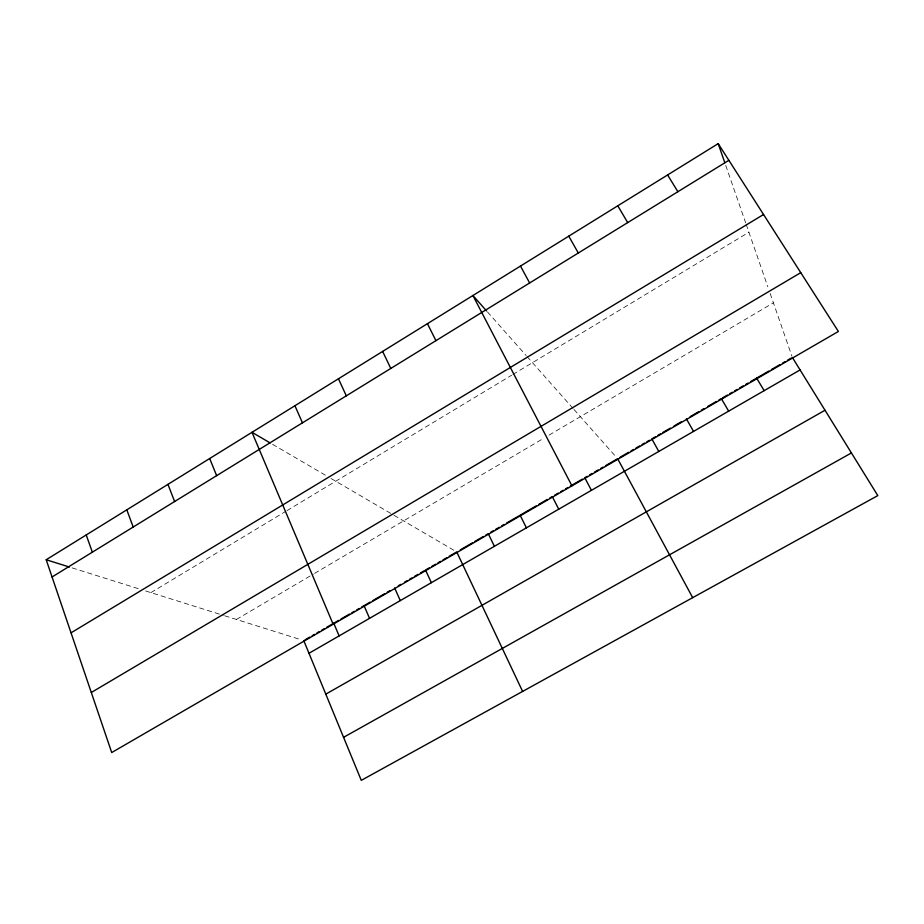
<?xml version="1.0" encoding="UTF-8"?>
<svg xmlns="http://www.w3.org/2000/svg" width="924" height="924" viewBox="0 0 924 924"><rect width="100%" height="100%" fill="white"/><g stroke="black" fill="none" stroke-linecap="round" stroke-linejoin="round"><path stroke-width="0.69" stroke-dasharray="4.62 3.46" d="M150.924 592.619L285.782 511.342M286.994 510.614L511.677 375.202M512.901 374.463L748.914 232.224M236.417 619.461L313.328 574.104M314.564 573.377L544.201 437.988M549.018 435.146L773.4 302.841M72.107 567.879L138.993 588.877M145.622 590.956L223.319 615.349M224.636 615.765L301.155 639.778M272.545 444.317L326.218 475.675M330.977 478.459L392.827 514.599M394.028 515.303L455.509 551.224M487.479 311.931L526.183 355.567M527.073 356.583L573.065 408.443M573.977 409.471L616.666 457.611M725.721 165.373L745.68 222.892M746.142 224.232L767.821 286.752M770.154 293.451L791.903 356.167"/><path stroke-width="1.39" d="M46.2 559.748L718.191 143.636L838.391 331.462L111.712 752.552L46.2 559.748L69.381 567.024M52.056 576.98L728.863 160.326M71.032 632.836L763.547 214.518M91.303 692.492L800.75 272.661M304.966 639.905L309.759 637.121M312.162 635.735L314.564 634.349M316.955 632.952L319.358 631.566M321.76 630.168L324.151 628.782M326.553 627.396L338.6 620.408M341.025 619.011L349.503 614.09M351.928 612.693L354.342 611.284M356.768 609.875L359.193 608.477M361.619 607.068L370.154 602.125M372.603 600.704L384.846 593.612M387.283 592.192L389.732 590.771M398.336 585.793L400.808 584.361M404.516 582.201L406.987 580.769M409.459 579.336L411.931 577.904M414.402 576.472L418.11 574.324M420.582 572.892L424.289 570.743M429.267 567.856L425.525 570.027L431.346 582.686M431.774 566.412L435.516 564.241M438.011 562.797L440.505 561.342M443 559.898L446.754 557.726M449.249 556.283L456.733 551.94L522.614 691.418M460.371 549.838L472.499 542.804M474.924 541.395L483.414 536.486M485.839 535.077L488.265 533.668L494.398 546.315M490.713 532.247L493.162 530.826M495.611 529.406L499.283 527.281M501.732 525.86L504.181 524.439M506.629 523.019L518.884 515.927M536.197 505.89L520.108 515.211L526.403 527.847M538.669 504.458L547.331 499.434M549.803 498.001L552.275 496.569L558.743 509.182M554.689 495.172L558.304 493.081M560.706 491.683L563.12 490.286M565.523 488.888L567.925 487.491M570.339 486.093L582.374 479.117M587.214 476.31L584.788 477.731L591.418 490.332M589.651 474.901L592.088 473.492M594.513 472.083L598.163 469.969M600.6 468.56L603.026 467.151M605.463 465.742L617.625 458.697L692.677 597.655M620.062 457.276L628.62 452.321M631.057 450.912L633.506 449.491M635.943 448.071L639.604 445.957M642.053 444.536L644.49 443.116M646.939 441.707L649.376 440.286M655.52 436.729L651.813 438.877L658.8 451.455M657.992 435.296L660.464 433.864M662.924 432.432L670.339 428.147M674.035 425.999L681.438 421.702M690.124 416.678L698.856 411.607M701.351 410.164L703.845 408.72M707.588 406.548L716.331 401.49M718.826 400.046L721.321 398.591L728.666 411.134M722.533 397.886L727.407 395.068M729.845 393.647L732.282 392.238M734.719 390.829L737.144 389.42M739.581 388.011L743.243 385.886M745.668 384.476L748.105 383.067M750.542 381.658L768.941 370.986M771.413 369.565L780.029 364.564M782.489 363.144L784.95 361.711M787.41 360.291L791.106 358.142M308.986 653.291L800.08 369.935M325.802 694.143L825.005 410.244M343.566 737.329L851.42 452.956M270.131 442.908L251.998 432.317L333.148 624.231M486.567 310.914L472.915 295.518L571.956 485.851M792.342 357.426L877.8 495.599L361.284 780.364L303.765 640.598M667.602 174.959L677.881 191.707M756.629 378.124L764.171 390.656M617.798 205.798L627.696 222.603M686.382 418.838L693.543 431.404M568.768 236.163L578.297 253.014M520.478 266.066L529.648 282.963M427.442 323.666L435.932 340.656M382.628 351.42L390.794 368.445M338.461 378.771L346.304 395.83M394.629 587.941L400.3 600.612M294.918 405.728L302.46 422.822M364.044 605.67L369.554 618.341M333.749 623.215L339.12 635.908M209.679 458.512L216.632 475.664M167.949 484.349L174.613 501.536M126.807 509.829L133.195 527.027M86.221 534.961L92.342 552.182M718.191 143.636L724.786 162.659"/></g></svg>
